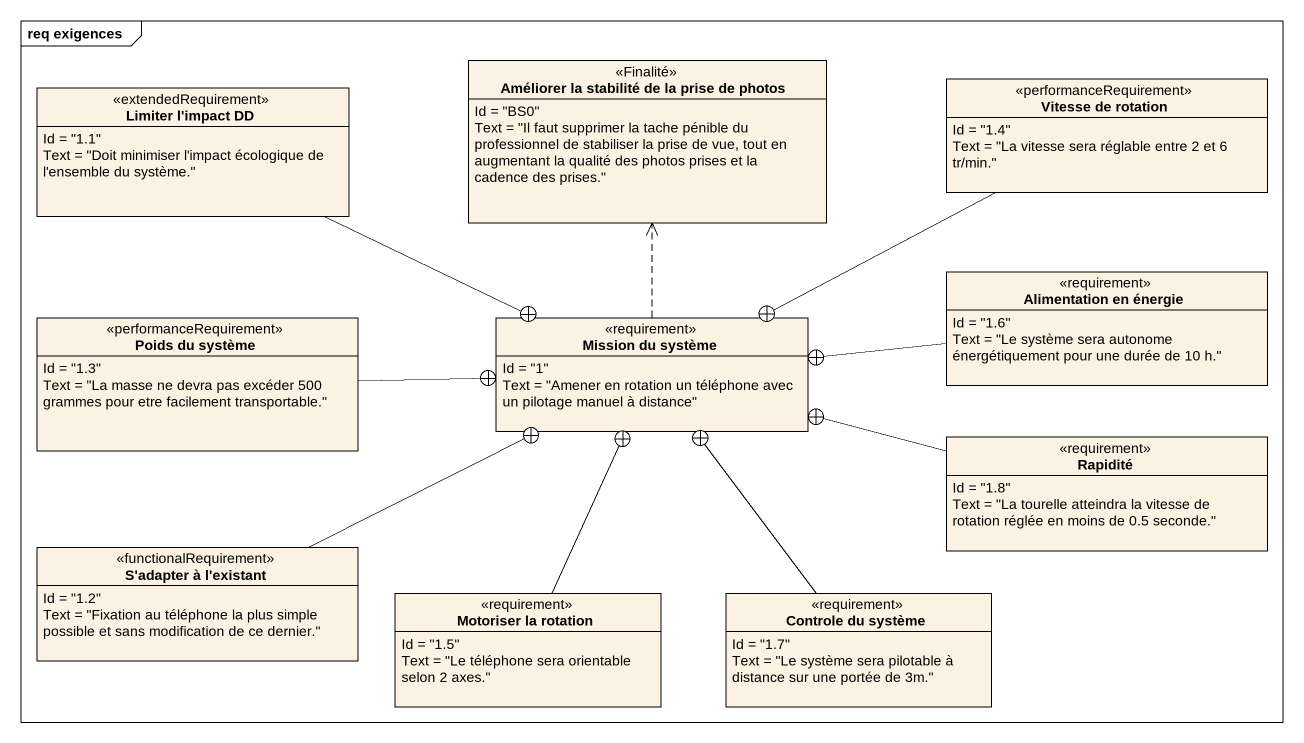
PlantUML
@startuml
mainframe req exigences
hide circle
hide empty members
class "Améliorer la stabilité de la prise de photos" as Améliorer_la_stabilité_de <<Finalité>> {
  Id = "BS0"
  Text = "Il faut supprimer la tache pénible du professionnel de stabiliser la prise de vue, tout en augmentant la qualité des photos prises et la cadence des prises."
}
class "Limiter l'impact DD" as Limiter_l_impact_DD <<extendedRequirement>> {
  Id = "1.1"
  Text = "Doit minimiser l'impact écologique de l'ensemble du système."
}
class "Vitesse de rotation" as Vitesse_de_rotation <<performanceRequirement>> {
  Id = "1.4"
  Text = "La vitesse sera réglable entre 2 et 6 tr/min."
}
class "Alimentation en énergie" as Alimentation_en_énergie <<requirement>> {
  Id = "1.6"
  Text = "Le système sera autonome énergétiquement pour une durée de 10 h."
}
class "Poids du système" as Poids_du_système <<performanceRequirement>> {
  Id = "1.3"
  Text = "La masse ne devra pas excéder 500 grammes pour etre facilement transportable."
}
class "Mission du système" as Mission_du_système <<requirement>> {
  Id = "1"
  Text = "Amener en rotation un téléphone avec un pilotage manuel à distance"
}
class Rapidité <<requirement>> {
  Id = "1.8"
  Text = "La tourelle atteindra la vitesse de rotation réglée en moins de 0.5 seconde."
}
class "S'adapter à l'existant" as S_adapter_à_l_existant <<functionalRequirement>> {
  Id = "1.2"
  Text = "Fixation au téléphone la plus simple possible et sans modification de ce dernier."
}
class "Motoriser la rotation" as Motoriser_la_rotation <<requirement>> {
  Id = "1.5"
  Text = "Le téléphone sera orientable selon 2 axes."
}
class "Controle du système" as Controle_du_système <<requirement>> {
  Id = "1.7"
  Text = "Le système sera pilotable à distance sur une portée de 3m."
}
Limiter_l_impact_DD -right-+ Mission_du_système
Vitesse_de_rotation -left-+ Mission_du_système
Alimentation_en_énergie -left-+ Mission_du_système
Poids_du_système -right-+ Mission_du_système
Mission_du_système .up.> Améliorer_la_stabilité_de
Rapidité -left-+ Mission_du_système
S_adapter_à_l_existant -right-+ Mission_du_système
Motoriser_la_rotation -up-+ Mission_du_système
Controle_du_système -up-+ Mission_du_système
@enduml
